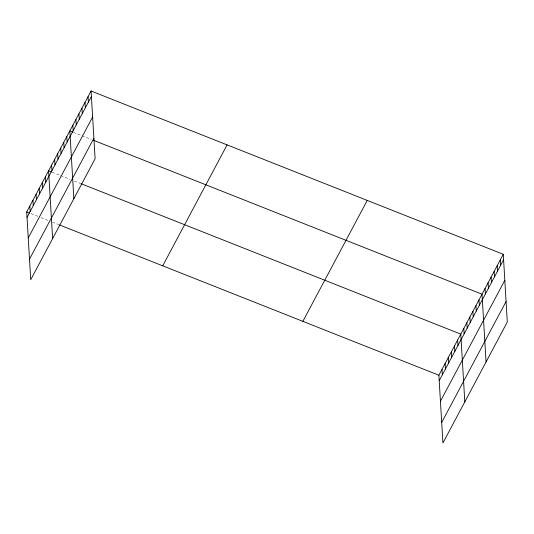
<?xml version="1.0" encoding="UTF-8"?>
<svg xmlns="http://www.w3.org/2000/svg" width="534" height="534" viewBox="0 0 534 534"><rect width="100%" height="100%" fill="white"/><g stroke="black" fill="none" stroke-linecap="round" stroke-linejoin="round"><path stroke-width="0.4" stroke-dasharray="2.67 2" d="M73.418 132.332L81.295 135.449M82.009 135.736L91.314 139.421M52.172 172.242L60.048 175.359M60.763 175.646L70.067 179.331M74.366 181.033L80.808 183.583M30.999 213.647L38.869 216.764M41.018 217.618L48.18 220.449M52.472 222.151L58.914 224.707"/><path stroke-width="0.8" d="M91.08 91L95.112 158.765L30.725 279.709L26.7 211.945L91.08 91L503.275 254.291L507.3 322.055L442.92 443L438.888 375.235L503.275 254.291M27.02 217.385L91.407 96.44M28.242 237.95L92.629 117.006M29.504 259.144L93.891 138.199M162.723 265.832L227.104 144.888M302.865 321.348L367.252 200.41M439.215 380.675L503.595 259.738M440.437 401.241L504.817 280.303M441.691 422.434L506.078 301.49M72.697 132.045L69.834 130.91L73.866 198.675M93.463 140.268L482.028 294.207L486.053 361.965M51.451 171.955L48.587 170.82L52.619 238.585M81.522 183.87L460.782 334.117L464.807 401.882M26.7 211.945L29.564 213.079M59.634 224.988L438.888 375.235M500.238 259.998L500.565 265.438M497.201 265.698L497.528 271.138M494.17 271.399L494.491 276.839M491.133 277.099L491.454 282.539M488.096 282.8L488.423 288.24M485.066 288.5L485.386 293.947M478.991 299.908L479.318 305.348M475.954 305.608L476.281 311.048M472.924 311.309L473.244 316.749M469.887 317.009L470.207 322.456M466.849 322.71L467.177 328.156M463.819 328.417L464.139 333.857M457.651 339.991L457.978 345.431M454.527 345.865L454.848 351.305M451.397 351.739L451.724 357.179M448.273 357.613L448.593 363.053M445.142 363.487L445.469 368.927M442.019 369.361L442.339 374.801M88.05 96.701L88.37 102.141M85.013 102.401L85.333 107.848M81.976 108.108L82.303 113.548M78.945 113.809L79.266 119.249M75.908 119.509L76.228 124.949M72.871 125.21L73.198 130.65M66.803 136.611L67.124 142.057M63.766 142.318L64.087 147.758M60.729 148.018L61.056 153.458M57.699 153.719L58.019 159.159M54.662 159.419L54.982 164.859M51.624 165.119L51.952 170.56M45.463 176.694L45.784 182.141M42.333 182.575L42.66 188.015M39.209 188.449L39.529 193.889M36.078 194.323L36.405 199.763M32.954 200.197L33.275 205.637M29.824 206.071L30.151 211.511"/></g></svg>
